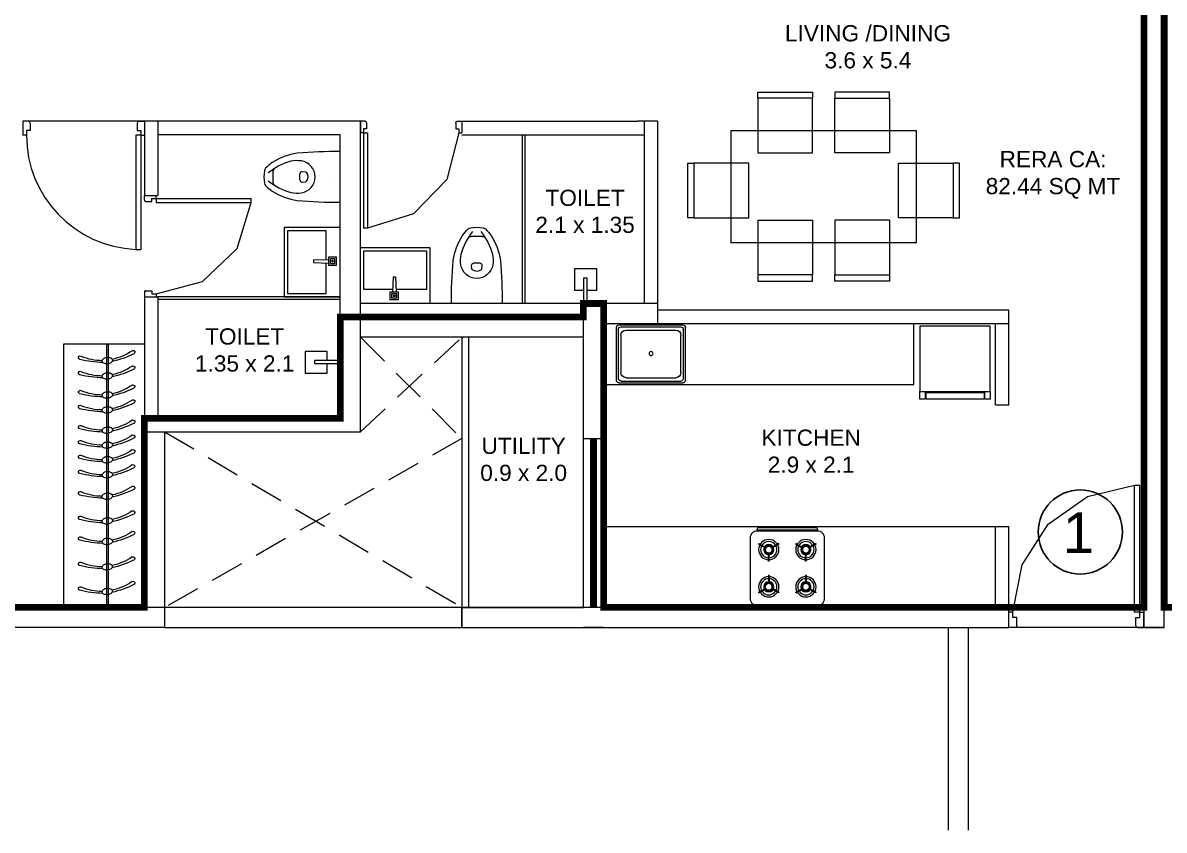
# Model space of a CAD drawing. Header units: inches. Extents: x 27644242 to 29761523, y -859349 to 216979.
# Drawn here: x 29036471 to 29044921, y -556043 to -550064 of the extents above; entities that cross this region are included whole.
import ezdxf

# ---------------------------------------------------------------- set-up
doc = ezdxf.new("R2010")
doc.units = ezdxf.units.IN
doc.header["$MEASUREMENT"] = 0
doc.set_wipeout_variables(frame=1)
doc.linetypes.add('DASHED2', pattern=[0.375, 0.25, -0.125])
doc.linetypes.add('HIDDEN', pattern=[0.375, 0.25, -0.125])
doc.layers.get('Defpoints').update_dxf_attribs({"color": 8})
for name, color, linetype, lineweight in [('AHC-A-DUCT', 14, 'HIDDEN', 5), ('DOOR', 4, 'Continuous', 0), ('DOORS', 1, 'Continuous', 9), ('ELEVATION', 40, 'Continuous', 13), ('FURN', 250, 'Continuous', 0), ('WALL', 7, 'Continuous', 20), ('WINDOW', 162, 'Continuous', 13)]:
    doc.layers.add(name, color=color, linetype=linetype, lineweight=lineweight)
doc.layers.add('text', color=7, linetype='Continuous')
doc.styles.add('AMITS', font='arial.ttf')

# ---------------------------------------------------------------- blocks, each defined once
blk = doc.blocks.new('A$C4D4B4B8A')
at = {"layer": 'Defpoints', "ltscale": 500}
blk.add_lwpolyline([(250, 150, 50, 50, 0), (4100, 150, 50, 50, 0), (4100, 2400, 50, 50, 0), (4250, 2400, 50, 50, 0), (4250, 2300, 50, 50, 0), (5550.3, 2300, 50, 50, 0), (5550.1, 3750, 50, 50, 0), (7350, 3750, 50, 50, 0), (7350, 2300, 50, 50, 0), (9750, 2300, 50, 50, 0), (9750, 7747.7, 50, 50, 0), (6450, 7747.8, 50, 50, 0), (6450, 7750.1, 50, 50, 0), (3450, 7750, 50, 50, 0), (3450, 7750, 50, 50, 0), (50, 7750, 50, 50, 0), (50, 150, 50, 50, 0), (1450, 150, 50, 50, 0)], format="xyseb", dxfattribs=at)
at = {"layer": 'WALL', "ltscale": 500}
blk.add_lwpolyline([(-100, 0), (50, 0), (50, 7900), (-100, 7900)], close=True, dxfattribs=at)
blk = doc.blocks.new('A$C3D5F2F58')
at = {"color": 0, "linetype": 'ByBlock'}
blk.add_wipeout([(187.5, 0), (-187.5, 0), (-185.4, -124.8), (-182.6, -194.2), (-178.7, -263.3), (-175.9, -302), (-169.5, -348.6), (-150.7, -414.8), (-143.6, -432.7), (-131.4, -459.4), (-111.6, -495.4), (-106, -504.2), (-86.3, -529.7), (-71.8, -545.1), (-63.8, -552.7), (-55.8, -558), (-40.6, -562), (-22.7, -564.1), (3.1, -565), (29.6, -563.4), (46.7, -561), (55.8, -558), (74.2, -542.7), (100.9, -511.4), (135.4, -451.2), (158.3, -392.2), (171.2, -340), (178.9, -260.4), (185.1, -136.1), (187.4, -46)], dxfattribs=at)
for p, q in [((-187.5, 0), (187.5, 0)), ((0, -62.5), (0, -62.5)), ((-38.3, -282.4), (-35.8, -255.2)), ((-24.2, -298), (24.2, -298)), ((35.8, -255.2), (38.3, -282.4)), ((-42.5, -496.8), (42.5, -496.8))]:
    blk.add_line(p, q, dxfattribs=at)
at = {"color": 0, "linetype": 'ByBlock', "extrusion": (0, 0, -1)}
for centre, major_axis, ratio, start_param, end_param in [((3903, 5.3), (4087.6, 164.4), 0.940247, 3.100232, 3.182953), ((-3903, 5.4), (-4087.6, 164.4), 0.940247, 3.100232, 3.182953), ((0, -305.1), (84.4, 84.4), 1, 4.07333, 6.922251), ((-27.3, -256), (6.03, 6.03), 1, 4.01894, 4.852375), ((0, -292.3), (-38.2, 38.2), 1, 0.139988, 1.430816), ((27.3, -256), (6.03, 6.03), 1, -0.139979, 0.693472), ((275.8, -257.5), (321.4, 321.4), 1, 3.353441, 3.79389), ((86.9, -319.1), (146.6, 146.6), 1, 3.705861, 4.079165), ((-24.2, -283.7), (10, 10), 1, 2.356198, 4.018929), ((24.2, -283.7), (-10, 10), 1, 2.264265, 3.926995), ((-275.8, -257.5), (-321.4, 321.4), 1, 2.489302, 2.929752), ((-86.9, -319.1), (-146.6, 146.6), 1, 2.204028, 2.577331), ((326.3, -245.8), (-323.4, 323.4), 1, 4.816657, 5.23508), ((-326.3, -245.8), (-323.4, 323.4), 1, 2.618909, 3.037332), ((119.3, -350.5), (192.8, 192.8), 1, 3.092098, 3.328462), ((-42.5, -474.1), (16.1, 16.1), 1, 2.356198, 3.387836), ((42.5, -474.1), (16.1, 16.1), 1, 1.324559, 2.356198), ((-119.3, -350.5), (192.8, 192.8), 1, 1.383935, 1.620298), ((-40.9, -527.4), (24.1, 24.1), 1, 2.528301, 3.092099), ((0, -292.3), (-192.8, 192.8), 1, 3.75489, 4.099099), ((40.9, -527.4), (24.1, 24.1), 1, 1.620298, 2.184095)]:
    blk.add_ellipse(centre, major_axis=major_axis, ratio=ratio, start_param=start_param, end_param=end_param, dxfattribs=at)
blk = doc.blocks.new('A$C3E645E75')
at = {"extrusion": (0, 0, -1), "zscale": -0.9999999999999998, "rotation": 179.9999999999989}
blk.add_blockref('A$C3D5F2F58', (0, 0), dxfattribs=at)
blk = doc.blocks.new('KITCHEN')
at = {"layer": 'FURN'}
for p, q in [((-135119.8, 232209.5, 0), (-135591, 232209.5, 0)), ((-135610.4, 231798.9, 0), (-135610.4, 232190.1, 0)), ((-135596, 231813.3, 0), (-135596, 232175.7, 0)), ((-135577.9, 231857, 0), (-135577.9, 232131.9, 0)), ((-135134.2, 232195.1, 0), (-135576.6, 232195.1, 0)), ((-135171.7, 232170.8, 0), (-135539.1, 232170.8, 0)), ((-135132.8, 232131.9, 0), (-135132.8, 231857, 0)), ((-135114.8, 231813.3, 0), (-135114.8, 232175.7, 0)), ((-135100.4, 231798.9, 0), (-135100.4, 232190.1, 0)), ((-135134.2, 231793.9, 0), (-135576.6, 231793.9, 0)), ((-135171.7, 231818.2, 0), (-135539.1, 231818.2, 0)), ((-135119.8, 231779.5, 0), (-135591, 231779.5, 0))]:
    blk.add_line(p, q, dxfattribs=at)
blk.add_circle((-135356.3, 231997.3, 0), 14.6, dxfattribs=at)
for centre, radius, start, end in [((-135591, 232190.1, 0), 19.4, 89.99995, 179.99995), ((-135119.8, 232190.1, 0), 19.4, 359.99995, 89.99995), ((-135576.6, 232175.7, 0), 19.4, 89.99995, 179.99995), ((-135539.1, 232131.9, 0), 38.9, 89.99995, 179.99995), ((-135171.7, 232131.9, 0), 38.9, 359.99995, 89.99995), ((-135134.2, 232175.7, 0), 19.4, 359.99995, 89.99995), ((-135591, 231798.9, 0), 19.4, 180.00005, 270.00005), ((-135576.6, 231813.3, 0), 19.4, 180.00005, 270.00005), ((-135539.1, 231857, 0), 38.9, 179.99995, 269.99995), ((-135171.7, 231857, 0), 38.9, 269.99995, 359.99995), ((-135134.2, 231813.3, 0), 19.4, 270.00005, 0.00005), ((-135119.8, 231798.9, 0), 19.4, 270.00005, 0.00005)]:
    blk.add_arc(centre, radius, start, end, dxfattribs=at)
blk = doc.blocks.new('A$C3C731254-flat-1')
at = {"layer": 'FURN'}
for p, q in [((-77430.4, -2820), (-77430.7, -2801.7)), ((-77430.4, -2801.7), (-77317.9, -2797)), ((-77430.4, -2820), (-77317.9, -2824.7))]:
    blk.add_line(p, q, dxfattribs=at)
for points in [[(-77233.3, -3060.6), (-77647.7, -3060.6), (-77647.7, -2547.5), (-77233.3, -2547.5)], [(-77262.7, -2843), (-77262.7, -2778.3), (-77317.9, -2778.3), (-77317.9, -2843)], [(-77275, -2830.8), (-77275, -2790.5), (-77305.7, -2790.5), (-77305.7, -2830.8)], [(-77287.2, -2818.6), (-77287.2, -2802.7), (-77293.4, -2802.7), (-77293.4, -2818.6)]]:
    blk.add_lwpolyline(points, close=True, dxfattribs=at)
blk.add_lwpolyline([(-77338.5, -2823.8), (-77338.5, -3036.2), (-77623.2, -3036.2), (-77623.2, -2571.9), (-77338.5, -2571.9), (-77338.5, -2797.8)], dxfattribs=at)
blk = doc.blocks.new('gfff')
at = {"layer": 'FURN'}
for p, q in [((-394.7, 1839.6, 0), (206.2, 1839.8, 0)), ((-393.8, 1839.6, 0), (-393.8, -110.4, 0)), ((-125.4, 1839.7, 0), (-124.9, -110.3, 0)), ((-113.4, 1839.7, 0), (-112.9, -110.3, 0)), ((206.2, 1839.8, 0), (206.2, -110.2, 0)), ((-393.9, -110.4, 0), (207, -110.2, 0))]:
    blk.add_line(p, q, dxfattribs=at)
at = {"layer": 'FURN', "extrusion": (-6.40542e-09, 9.36485e-09, 1)}
for points in [[(-81.4, 1713, 0.144333), (-83, 1721.9, 0.107177), (-90.7, 1731.3, 0.077818), (-101.8, 1737.6, 0.065016), (-116.7, 1741.1, 0.065016), (-132, 1740.7, 0.077818), (-144.2, 1736.8, 0.107177), (-153.6, 1729.1, 0.144333), (-157, 1720.8, 0.144333), (-155.4, 1711.8, 0.107177), (-147.7, 1702.5, 0.077818), (-136.6, 1696.1, 0.065016), (-121.7, 1692.6, 0.065016), (-106.4, 1693, 0.077818), (-94.2, 1696.9, 0.107177), (-84.8, 1704.6, 0.144333)], [(-81.3, 1599.4, 0.144333), (-83, 1608.3, 0.107177), (-90.6, 1617.7, 0.077818), (-101.8, 1624, 0.065016), (-116.7, 1627.5, 0.065016), (-131.9, 1627.1, 0.077818), (-144.1, 1623.2, 0.107177), (-153.5, 1615.6, 0.144333), (-157, 1607.2, 0.144333), (-155.3, 1598.3, 0.107177), (-147.7, 1588.9, 0.077818), (-136.5, 1582.5, 0.065016), (-121.7, 1579, 0.065016), (-106.4, 1579.4, 0.077818), (-94.2, 1583.4, 0.107177), (-84.8, 1591, 0.144333)], [(-81.4, 1458.5, 0.144333), (-83, 1467.4, 0.107177), (-90.7, 1476.8, 0.077818), (-101.8, 1483.1, 0.065016), (-116.7, 1486.6, 0.065016), (-132, 1486.2, 0.077818), (-144.2, 1482.3, 0.107177), (-153.6, 1474.6, 0.144333), (-157, 1466.3, 0.144333), (-155.4, 1457.3, 0.107177), (-147.7, 1448, 0.077818), (-136.6, 1441.6, 0.065016), (-121.7, 1438.1, 0.065016), (-106.4, 1438.5, 0.077818), (-94.2, 1442.4, 0.107177), (-84.8, 1450.1, 0.144333)], [(-81.3, 1347.9, 0.144333), (-83, 1356.8, 0.107177), (-90.6, 1366.2, 0.077818), (-101.8, 1372.5, 0.065016), (-116.7, 1376, 0.065016), (-131.9, 1375.6, 0.077818), (-144.1, 1371.7, 0.107177), (-153.5, 1364.1, 0.144333), (-157, 1355.7, 0.144333), (-155.3, 1346.8, 0.107177), (-147.7, 1337.4, 0.077818), (-136.5, 1331, 0.065016), (-121.7, 1327.5, 0.065016), (-106.4, 1327.9, 0.077818), (-94.2, 1331.9, 0.107177), (-84.8, 1339.5, 0.144333)], [(-81.4, 1198, 0.144333), (-83, 1206.9, 0.107177), (-90.7, 1216.3, 0.077818), (-101.8, 1222.6, 0.065016), (-116.7, 1226.1, 0.065016), (-132, 1225.7, 0.077818), (-144.2, 1221.8, 0.107177), (-153.6, 1214.1, 0.144333), (-157, 1205.8, 0.144333), (-155.4, 1196.8, 0.107177), (-147.7, 1187.5, 0.077818), (-136.6, 1181.1, 0.065016), (-121.7, 1177.6, 0.065016), (-106.4, 1178, 0.077818), (-94.2, 1181.9, 0.107177), (-84.8, 1189.6, 0.144333)], [(-81.3, 1087.4, 0.144333), (-83, 1096.3, 0.107177), (-90.6, 1105.7, 0.077818), (-101.8, 1112, 0.065016), (-116.7, 1115.5, 0.065016), (-131.9, 1115.1, 0.077818), (-144.1, 1111.2, 0.107177), (-153.5, 1103.6, 0.144333), (-157, 1095.2, 0.144333), (-155.3, 1086.3, 0.107177), (-147.7, 1076.9, 0.077818), (-136.5, 1070.5, 0.065016), (-121.7, 1067, 0.065016), (-106.4, 1067.4, 0.077818), (-94.2, 1071.4, 0.107177), (-84.8, 1079, 0.144333)], [(-81.3, 978.6, 0.144333), (-82.9, 987.5, 0.107177), (-90.6, 996.9, 0.077818), (-101.7, 1003.2, 0.065016), (-116.6, 1006.8, 0.065016), (-131.9, 1006.3, 0.077818), (-144.1, 1002.4, 0.107177), (-153.5, 994.8, 0.144333), (-156.9, 986.4, 0.144333), (-155.3, 977.5, 0.107177), (-147.6, 968.1, 0.077818), (-136.5, 961.8, 0.065016), (-121.6, 958.2, 0.065016), (-106.3, 958.6, 0.077818), (-94.1, 962.6, 0.107177), (-84.7, 970.2, 0.144333)], [(-81.2, 868, 0.144333), (-82.9, 876.9, 0.107177), (-90.5, 886.3, 0.077818), (-101.7, 892.6, 0.065016), (-116.6, 896.2, 0.065016), (-131.8, 895.8, 0.077818), (-144, 891.8, 0.107177), (-153.4, 884.2, 0.144333), (-156.9, 875.8, 0.144333), (-155.2, 866.9, 0.107177), (-147.6, 857.5, 0.077818), (-136.4, 851.2, 0.065016), (-121.6, 847.6, 0.065016), (-106.3, 848.1, 0.077818), (-94.1, 852, 0.107177), (-84.7, 859.6, 0.144333)], [(-81.2, 708.6, 0.144333), (-82.8, 717.6, 0.107177), (-90.5, 726.9, 0.077818), (-101.6, 733.3, 0.065016), (-116.5, 736.8, 0.065016), (-131.8, 736.4, 0.077818), (-144, 732.5, 0.107177), (-153.4, 724.8, 0.144333), (-156.8, 716.4, 0.144333), (-155.2, 707.5, 0.107177), (-147.5, 698.1, 0.077818), (-136.4, 691.8, 0.065016), (-121.5, 688.3, 0.065016), (-106.2, 688.7, 0.077818), (-94, 692.6, 0.107177), (-84.6, 700.3, 0.144333)], [(-81.1, 526.4, 0.144333), (-82.7, 535.3, 0.107177), (-90.4, 544.7, 0.077818), (-101.5, 551, 0.065016), (-116.4, 554.6, 0.065016), (-131.7, 554.1, 0.077818), (-143.9, 550.2, 0.107177), (-153.3, 542.6, 0.144333), (-156.7, 534.2, 0.144333), (-155.1, 525.3, 0.107177), (-147.4, 515.9, 0.077818), (-136.3, 509.6, 0.065016), (-121.4, 506, 0.065016), (-106.1, 506.4, 0.077818), (-93.9, 510.4, 0.107177), (-84.5, 518, 0.144333)], [(-81, 374.1, 0.144333), (-82.7, 383.1, 0.107177), (-90.3, 392.4, 0.077818), (-101.5, 398.8, 0.065016), (-116.3, 402.3, 0.065016), (-131.6, 401.9, 0.077818), (-143.8, 398, 0.107177), (-153.2, 390.3, 0.144333), (-156.7, 381.9, 0.144333), (-155, 373, 0.107177), (-147.4, 363.6, 0.077818), (-136.2, 357.3, 0.065016), (-121.3, 353.8, 0.065016), (-106, 354.2, 0.077818), (-93.9, 358.1, 0.107177), (-84.5, 365.8, 0.144333)], [(-80.9, 185.9, 0.144333), (-82.6, 194.8, 0.107177), (-90.2, 204.2, 0.077818), (-101.4, 210.5, 0.065016), (-116.3, 214.1, 0.065016), (-131.5, 213.6, 0.077818), (-143.7, 209.7, 0.107177), (-153.1, 202.1, 0.144333), (-156.6, 193.7, 0.144333), (-154.9, 184.8, 0.107177), (-147.3, 175.4, 0.077818), (-136.1, 169.1, 0.065016), (-121.3, 165.5, 0.065016), (-106, 165.9, 0.077818), (-93.8, 169.9, 0.107177), (-84.4, 177.5, 0.144333)], [(-80.9, 3.6, 0.144333), (-82.5, 12.6, 0.107177), (-90.2, 21.9, 0.077818), (-101.3, 28.3, 0.065016), (-116.2, 31.8, 0.065016), (-131.5, 31.4, 0.077818), (-143.7, 27.5, 0.107177), (-153.1, 19.8, 0.144333), (-156.5, 11.4, 0.144333), (-154.8, 2.5, 0.107177), (-147.2, -6.9, 0.077818), (-136.1, -13.2, 0.065016), (-121.2, -16.7, 0.065016), (-105.9, -16.3, 0.077818), (-93.7, -12.4, 0.107177), (-84.3, -4.7, 0.144333)]]:
    blk.add_lwpolyline(points, format="xyb", close=True, dxfattribs=at)
for points in [[(-86.5, 1702.6, 0.057952), (84.1, 1725.9, 1.08017), (75.6, 1750.8, -0.102886), (-81.9, 1718.9, -0.821198)], [(-86.5, 1589.1, 0.057952), (84.2, 1612.3, 1.08017), (75.7, 1637.2, -0.102886), (-81.8, 1605.3, -0.821198)], [(-86.5, 1448.1, 0.057952), (84.1, 1471.4, 1.08017), (75.6, 1496.3, -0.102886), (-81.9, 1464.4, -0.821198)], [(-86.5, 1337.6, 0.057952), (84.2, 1360.8, 1.08017), (75.7, 1385.7, -0.102886), (-81.8, 1353.8, -0.821198)], [(-86.5, 1187.6, 0.057952), (84.1, 1210.9, 1.08017), (75.6, 1235.8, -0.102886), (-81.9, 1203.9, -0.821198)], [(-86.5, 1077.1, 0.057952), (84.2, 1100.3, 1.08017), (75.7, 1125.2, -0.102886), (-81.8, 1093.3, -0.821198)], [(-86.4, 968.3, 0.057952), (84.2, 991.5, 1.08017), (75.7, 1016.4, -0.102886), (-81.8, 984.5, -0.821198)], [(-86.4, 857.7, 0.057952), (84.3, 880.9, 1.08017), (75.8, 905.9, -0.102886), (-81.7, 873.9, -0.821198)], [(-86.3, 698.3, 0.057952), (84.3, 721.6, 1.08017), (75.8, 746.5, -0.102886), (-81.6, 714.5, -0.821198)], [(-86.2, 516.1, 0.057952), (84.4, 539.3, 1.08017), (75.9, 564.2, -0.102886), (-81.6, 532.3, -0.821198)], [(-86.1, 363.8, 0.057952), (84.5, 387.1, 1.08017), (76, 412, -0.102886), (-81.5, 380, -0.821198)], [(-86.1, 175.6, 0.057952), (84.6, 198.8, 1.08017), (76.1, 223.7, -0.102886), (-81.4, 191.8, -0.821198)], [(-86, -6.7, 0.057952), (84.6, 16.6, 1.08017), (76.1, 41.5, -0.102886), (-81.3, 9.5, -0.821198)]]:
    blk.add_lwpolyline(points, format="xyb", dxfattribs=at)
for centre, radius, start, end in [((-310.6, 1779, 0), 13.2, 55.02116, 243.84954), ((-76.8, 2113.1, 0), 394.6, 235.02139, 258.51845), ((12.1, 2436.2, 0), 745.3, 243.84974, 257.11662), ((-310.5, 1665.4, 0), 13.2, 55.02116, 243.84954), ((12.1, 2322.6, 0), 745.3, 243.84974, 257.11662), ((-76.7, 1999.6, 0), 394.6, 235.02139, 258.51845), ((-310.6, 1524.5, 0), 13.2, 55.02116, 243.84954), ((-76.8, 1858.6, 0), 394.6, 235.02139, 258.51845), ((12.1, 2181.7, 0), 745.3, 243.84974, 257.11662), ((-310.5, 1413.9, 0), 13.2, 55.02116, 243.84954), ((12.1, 2071.1, 0), 745.3, 243.84974, 257.11662), ((-76.7, 1748.1, 0), 394.6, 235.02139, 258.51845), ((-310.6, 1264), 13.2, 55.02116, 243.84954), ((-76.8, 1598.1), 394.6, 235.02139, 258.51845), ((12.1, 1921.2), 745.3, 243.84974, 257.11662), ((-310.5, 1153.4), 13.2, 55.02116, 243.84954), ((12.1, 1810.6), 745.3, 243.84974, 257.11662), ((-76.7, 1487.6), 394.6, 235.02139, 258.51845), ((-310.5, 1044.6), 13.2, 55.02116, 243.84954), ((12.2, 1701.8), 745.3, 243.84974, 257.11662), ((-76.7, 1378.8), 394.6, 235.02139, 258.51845), ((-310.4, 934), 13.2, 55.02116, 243.84954), ((-76.6, 1268.2), 394.6, 235.02139, 258.51845), ((12.2, 1591.2), 745.3, 243.84974, 257.11662), ((-310.4, 774.7), 13.2, 55.02116, 243.84954), ((12.3, 1431.8), 745.3, 243.84974, 257.11662), ((-76.6, 1108.8), 394.6, 235.02139, 258.51845), ((-310.3, 592.4), 13.2, 55.02116, 243.84954), ((-76.5, 926.6), 394.6, 235.02139, 258.51845), ((12.4, 1249.6), 745.3, 243.84974, 257.11662), ((-310.2, 440.2), 13.2, 55.02116, 243.84954), ((12.4, 1097.3), 745.3, 243.84974, 257.11662), ((-76.4, 774.3), 394.6, 235.02139, 258.51845), ((-310.1, 251.9), 13.2, 55.02116, 243.84954), ((-76.4, 586.1), 394.6, 235.02139, 258.51845), ((12.5, 909.1), 745.3, 243.84974, 257.11662), ((-310.1, 69.7), 13.2, 55.02116, 243.84954), ((12.6, 726.8), 745.3, 243.84974, 257.11662), ((-76.3, 403.8), 394.6, 235.02139, 258.51845)]:
    blk.add_arc(centre, radius, start, end, dxfattribs=at)
blk = doc.blocks.new('A$C6E20521E-flatten-1')
at = {"layer": 'DOORS', "color": 251}
for p, q in [((30, 115), (30, 1054.3)), ((70, 1054.3), (30, 1054.3)), ((70, 115), (70, 1054.3)), ((30, 115), (0, 115)), ((0, 0), (0, 115)), ((30, 75), (30, 115)), ((30, 115), (70, 115)), ((970, 75), (970, 115)), ((970, 115), (1000, 115)), ((1000, 0), (1000, 115)), ((0, 0), (1000, 0)), ((60, 75), (30, 75)), ((60, 15), (60, 75)), ((940, 15), (940, 75)), ((940, 75), (970, 75)), ((45, 0), (0, 0)), ((955, 0), (1000, 0))]:
    blk.add_line(p, q, dxfattribs=at)
for points in [[(970, 115), (902.2, 465.5), (708.7, 765.4), (417.3, 971.5), (70, 1054.1)], [(45, 0), (52.5, 2), (58, 7.5), (60, 15)], [(940, 15), (944.4, 4.4), (955, 0)]]:
    blk.add_lwpolyline(points, dxfattribs=at)
blk = doc.blocks.new('A$C6E20521E-flat-1-flatten-1')
at = {"layer": 'DOORS', "color": 251}
for p, q in [((-63, 103.5), (-63, 948.9)), ((-63, 948.9), (-27, 948.9)), ((-27, 103.5), (-27, 948.9)), ((-900, 0), (-900, 103.5)), ((-873, 103.5), (-900, 103.5)), ((-873, 67.5), (-873, 103.5)), ((-27, 103.5), (-63, 103.5)), ((-27, 103.5), (0, 103.5)), ((-27, 67.5), (-27, 103.5)), ((0, 0), (0, 103.5)), ((0, 0), (-900, 0)), ((-846, 67.5), (-873, 67.5)), ((-846, 13.5), (-846, 67.5)), ((-54, 13.5), (-54, 67.5)), ((-54, 67.5), (-27, 67.5)), ((-859.5, 0), (-900, 0)), ((-40.5, 0), (0, 0))]:
    blk.add_line(p, q, dxfattribs=at)
at = {"layer": 'DOORS', "color": 251, "extrusion": (0, 0, -1)}
for centre, major_axis, start_param, end_param in [((-27, 103.5), (-729.3, -428.8), 0.531535, 2.059765), ((-859.5, 13.5), (-11.7, -6.7), 3.665191, 5.235988), ((-40.5, 13.5), (-11.7, -6.7), 5.235988, 6.806784)]:
    blk.add_ellipse(centre, major_axis=major_axis, ratio=1, start_param=start_param, end_param=end_param, dxfattribs=at)
blk = doc.blocks.new('A$C3A956F37-flat-1')
at = {"layer": 'FURN'}
blk.add_line((-168.3, 90.2), (0, 90.2), dxfattribs=at)
for points in [[(-97.1, 66.7), (-97.1, 0), (-258.5, 0), (-258.5, 161.4), (-97.1, 161.4), (-97.1, 90.2)], [(0, 67.1), (-191.4, 67.1), (-191.4, 90.2), (-168.3, 90.2)]]:
    blk.add_lwpolyline(points, dxfattribs=at)
blk = doc.blocks.new('FRDG')
at = {"layer": 'FURN', "color": 8, "lineweight": 0, "extrusion": (3.3432e-08, -6.87431e-09, 1), "elevation": 0.0002}
for points in [[(9345.9976, -728.4923), (9346.5081, -728.4923), (9346.5081, -727.946), (9345.9976, -727.946)], [(9346.5081, -727.946), (9346.5659, -727.946), (9346.5659, -727.986), (9346.5081, -727.986)], [(9346.5139, -727.9917), (9346.5659, -727.9917), (9346.5659, -728.4442), (9346.5139, -728.4442)], [(9346.5081, -728.4523), (9346.5659, -728.4523), (9346.5659, -728.4923), (9346.5081, -728.4923)]]:
    blk.add_lwpolyline(points, close=True, dxfattribs=at)
blk = doc.blocks.new('hob')
at = {"layer": 'FURN', "extrusion": (2e-16, 7.34249e-08, 1)}
for p, q in [((-747640.1, 890446.8), (-747612.6, 890399.1)), ((-747635.8, 890449.3), (-747608.2, 890401.6)), ((-747510.5, 890377), (-747565.5, 890377)), ((-747405.4, 890377), (-747350.3, 890377)), ((-747280.1, 890449.3), (-747307.7, 890401.6)), ((-747275.8, 890446.8), (-747303.3, 890399.1)), ((-747640.1, 890302.2), (-747612.6, 890349.9)), ((-747635.8, 890299.7), (-747608.2, 890347.4)), ((-747510.5, 890372), (-747565.5, 890372)), ((-747405.4, 890372), (-747350.3, 890372)), ((-747280.1, 890299.7), (-747307.7, 890347.4)), ((-747275.8, 890302.2), (-747303.3, 890349.9)), ((-747640.1, 890171.8), (-747612.6, 890124.1)), ((-747635.8, 890174.3), (-747608.2, 890126.6)), ((-747280.1, 890174.3), (-747307.7, 890126.6)), ((-747275.8, 890171.8), (-747303.3, 890124.1)), ((-747640.1, 890027.2), (-747612.6, 890074.9)), ((-747635.8, 890024.7), (-747608.2, 890072.4)), ((-747510.5, 890102), (-747565.5, 890102)), ((-747510.5, 890097), (-747565.5, 890097)), ((-747405.4, 890102), (-747350.3, 890102)), ((-747405.4, 890097), (-747350.3, 890097)), ((-747280.1, 890024.7), (-747307.7, 890072.4)), ((-747275.8, 890027.2), (-747303.3, 890074.9))]:
    blk.add_line(p, q, dxfattribs=at)
at = {"layer": 'FURN', "extrusion": (2e-16, 7.34249e-08, 1), "elevation": 0.1}
for points in [[(-747232.9, 889962), (-747682.9, 889962, -0.414214), (-747732.9, 890012), (-747732.9, 890462, -0.414214), (-747682.9, 890512), (-747232.9, 890512, -0.414214), (-747182.9, 890462), (-747182.9, 890012, -0.414214)], [(-747172.9, 890462, -0.414214), (-747157.9, 890447), (-747157.9, 890027, -0.414214), (-747172.9, 890012), (-747172.9, 890027)]]:
    blk.add_lwpolyline(points, format="xyb", close=True, dxfattribs=at)
at = {"layer": 'FURN', "extrusion": (2e-16, 7.34249e-08, 1), "const_width": 20, "elevation": 0.1}
for points in [[(-747625.4, 890374.5, 1), (-747565.4, 890374.5, 1)], [(-747290.4, 890374.5, 1), (-747350.4, 890374.5, 1)], [(-747625.4, 890099.5, -1), (-747565.4, 890099.5, -1)], [(-747290.4, 890099.5, 1), (-747350.4, 890099.5, 1)]]:
    blk.add_lwpolyline(points, format="xyb", close=True, dxfattribs=at)
at = {"layer": 'FURN', "extrusion": (2e-16, 7.34249e-08, 1)}
for centre, radius in [((-747595.4, 890374.5, 0.1), 75), ((-747595.4, 890374.5, 0.1), 60), ((-747595.4, 890374.5, 0.1), 37.5), ((-747320.4, 890374.5, 0.1), 75), ((-747320.4, 890374.5, 0.1), 60), ((-747320.4, 890374.5, 0.1), 37.5), ((-747595.4, 890099.5, 0.1), 75), ((-747595.4, 890099.5, 0.1), 60), ((-747595.4, 890099.5, 0.1), 37.5), ((-747320.4, 890099.5, 0.1), 75), ((-747320.4, 890099.5, 0.1), 60), ((-747320.4, 890099.5, 0.1), 37.5)]:
    blk.add_circle(centre, radius, dxfattribs=at)
for centre, start, end in [((-747595.4, 890374.5, 0.1), 118.31459, 121.68541), ((-747595.4, 890374.5, 0.1), 358.31459, 1.68541), ((-747320.4, 890374.5, 0.1), 178.31459, 181.68541), ((-747320.4, 890374.5, 0.1), 58.31459, 61.68541), ((-747320.4, 890374.5, 0.1), 58.31459, 61.68541), ((-747595.4, 890374.5, 0.1), 238.31459, 241.68541), ((-747320.4, 890374.5, 0.1), 298.31459, 301.68541), ((-747595.4, 890099.5, 0.1), 118.31459, 121.68541), ((-747320.4, 890099.5, 0.1), 58.31459, 61.68541), ((-747320.4, 890099.5, 0.1), 58.31459, 61.68541), ((-747595.4, 890099.5, 0.1), 358.31459, 1.68541), ((-747320.4, 890099.5, 0.1), 178.31459, 181.68541), ((-747595.4, 890099.5, 0.1), 238.31459, 241.68541), ((-747320.4, 890099.5, 0.1), 298.31459, 301.68541)]:
    blk.add_arc(centre, 85, start, end, dxfattribs=at)
blk = doc.blocks.new('DINING TBALE')
at = {"layer": 'FURN'}
for p, q in [((551.6, 1664.6, 0.3), (551.6, 1709.6, 0.3)), ((551.6, 1709.6, 0.3), (956.6, 1709.6, 0.3)), ((551.6, 1664.6, 0.3), (551.6, 1709.6, 0.3)), ((956.6, 1709.6, 0.3), (956.6, 1664.6, 0.3)), ((1123.3, 1709.6, 0.3), (1123.3, 1664.6, 0.3)), ((1528.3, 1709.6, 0.3), (1123.3, 1709.6, 0.3)), ((1528.3, 1664.6, 0.3), (1528.3, 1709.6, 0.3)), ((1528.3, 1664.6, 0.3), (1528.3, 1709.6, 0.3)), ((956.6, 1664.6, 0.3), (551.6, 1664.6, 0.3)), ((551.6, 1664.6, 0.3), (551.6, 1259.6, 0.3)), ((956.6, 1664.6, 0.3), (551.6, 1664.6, 0.3)), ((956.6, 1259.6, 0.3), (956.6, 1664.6, 0.3)), ((1123.3, 1259.6, 0.3), (1123.3, 1664.6, 0.3)), ((1123.3, 1664.6, 0.3), (1528.3, 1664.6, 0.3)), ((1123.3, 1664.6, 0.3), (1528.3, 1664.6, 0.3)), ((1528.3, 1664.6, 0.3), (1528.3, 1259.6, 0.3)), ((1726.2, 1426.2, 0.3), (353.7, 1426.2, 0.3)), ((353.7, 1426.2, 0.3), (353.7, 594.2, 0.3)), ((1726.2, 1426.2, 0.3), (1726.2, 594.2, 0.3)), ((35, 1184.3, 0.3), (80, 1184.3, 0.3)), ((35, 779.3, 0.3), (35, 1184.3, 0.3)), ((485, 1184.3, 0.3), (80, 1184.3, 0.3)), ((80, 1184.3, 0.3), (80, 779.3, 0.3)), ((80, 1184.3, 0.3), (80, 779.3, 0.3)), ((485, 779.3, 0.3), (485, 1184.3, 0.3)), ((551.6, 1259.6, 0.3), (956.6, 1259.6, 0.3)), ((1528.3, 1259.6, 0.3), (1123.3, 1259.6, 0.3)), ((1594.9, 1184.3, 0.3), (1999.9, 1184.3, 0.3)), ((1594.9, 779.3, 0.3), (1594.9, 1184.3, 0.3)), ((2044.9, 1184.3, 0.3), (1999.9, 1184.3, 0.3)), ((1999.9, 1184.3, 0.3), (1999.9, 779.3, 0.3)), ((1999.9, 1184.3, 0.3), (1999.9, 779.3, 0.3)), ((2044.9, 779.3, 0.3), (2044.9, 1184.3, 0.3)), ((80, 779.3, 0.3), (35, 779.3, 0.3)), ((80, 779.3, 0.3), (35, 779.3, 0.3)), ((80, 779.3, 0.3), (485, 779.3, 0.3)), ((551.6, 760.8, 0.3), (956.6, 760.8, 0.3)), ((551.6, 760.8, 0.3), (551.6, 355.8, 0.3)), ((956.6, 760.8, 0.3), (956.6, 355.8, 0.3)), ((1123.3, 760.8, 0.3), (1123.3, 355.8, 0.3)), ((1528.3, 760.8, 0.3), (1123.3, 760.8, 0.3)), ((1528.3, 760.8, 0.3), (1528.3, 355.8, 0.3)), ((1999.9, 779.3, 0.3), (1594.9, 779.3, 0.3)), ((1999.9, 779.3, 0.3), (2044.9, 779.3, 0.3)), ((1999.9, 779.3, 0.3), (2044.9, 779.3, 0.3)), ((353.7, 594.2, 0.3), (1726.2, 594.2, 0.3)), ((551.6, 355.8, 0.3), (551.6, 310.8, 0.3)), ((551.6, 355.8, 0.3), (551.6, 310.8, 0.3)), ((956.6, 355.8, 0.3), (551.6, 355.8, 0.3)), ((956.6, 355.8, 0.3), (551.6, 355.8, 0.3)), ((956.6, 310.8, 0.3), (956.6, 355.8, 0.3)), ((1123.3, 310.8, 0.3), (1123.3, 355.8, 0.3)), ((1123.3, 355.8, 0.3), (1528.3, 355.8, 0.3)), ((1123.3, 355.8, 0.3), (1528.3, 355.8, 0.3)), ((1528.3, 355.8, 0.3), (1528.3, 310.8, 0.3)), ((1528.3, 355.8, 0.3), (1528.3, 310.8, 0.3)), ((551.6, 310.8, 0.3), (956.6, 310.8, 0.3)), ((1528.3, 310.8, 0.3), (1123.3, 310.8, 0.3))]:
    blk.add_line(p, q, dxfattribs=at)
blk = doc.blocks.new('A$C65A37FE3-flatten-3')
at = {"layer": 'DOOR', "color": 252, "true_color": 0x939598}
for p, q in [((0, -33.8), (0, 0)), ((0, 0), (86.3, 0)), ((11.3, -45), (56.3, -45)), ((56.3, -45), (56.3, -22.5)), ((56.3, -22.5), (86.3, -22.5)), ((86.3, -22.5), (86.3, 0)), ((86.3, -22.5), (86.3, -52.5)), ((86.3, -22.5), (791, -22.5)), ((86.3, -52.5), (791, -52.5)), ((791, -52.5), (791, -22.5)), ((0, -716.5), (0, -750.2)), ((0, -750.2), (86.3, -750.2)), ((11.3, -705.2), (56.3, -705.2)), ((56.3, -705.2), (56.3, -727.7)), ((56.3, -727.7), (86.3, -727.7)), ((86.3, -727.7), (86.3, -750.2))]:
    blk.add_line(p, q, dxfattribs=at)
for points in [[(0, -33.8), (3.3, -41.7), (11.3, -45)], [(86.3, -727.7), (430.2, -638.2), (686.8, -392.3), (790.8, -52.5)], [(11.3, -705.2), (5.6, -706.7), (1.5, -710.8), (0, -716.5)]]:
    blk.add_lwpolyline(points, dxfattribs=at)

msp = doc.modelspace()

# ---------------------------------------------------------------- linework, layer by layer
at = {"layer": 'AHC-A-DUCT', "linetype": 'DASHED2', "ltscale": 1000}
for p, q in [((29038971.1, -553092.7), (29039721.1, -552392.7)), ((29038971.1, -552392.7), (29039721.1, -553142.9)), ((29037521.1, -553092.7), (29039721.1, -554392.7)), ((29039721.1, -553142.9), (29037521.1, -554392.9))]:
    msp.add_line(p, q, dxfattribs=at)
at = {"layer": 'ELEVATION', "ltscale": 500}
msp.add_lwpolyline([(29040621.1, -552392.7), (29039721.1, -552392.7), (29039721.1, -554392.7), (29040621.1, -554392.7)], close=True, dxfattribs=at)
msp.add_lwpolyline([(29039771.1, -552392.7), (29039771.1, -554392.7), (29040571.1, -554392.7), (29040621.1, -554392.7)], dxfattribs=at)
at = {"layer": 'FURN', "ltscale": 500}
for p, q in [((29040171.1, -552142.8), (29040171.1, -550892.7)), ((29040191.1, -552142.8), (29040191.1, -550892.7)), ((29038821.1, -552092.7), (29037471.1, -552092.7)), ((29038821.1, -552112.7), (29037471.1, -552112.7)), ((29043066.5, -552742.8), (29043066.5, -552292.8)), ((29040771.1, -552742.8), (29043066.5, -552742.8)), ((29040771.1, -553792.8), (29043671.1, -553792.8))]:
    msp.add_line(p, q, dxfattribs=at)
at = {"layer": 'text', "color": 1, "ltscale": 500}
msp.add_circle((29044300, -553834.5), 311.4, dxfattribs=at)
at = {"layer": 'WALL', "ltscale": 500}
for p, q in [((29038971.1, -550792.7), (29037371.1, -550792.7)), ((29037371.1, -550792.7), (29037371.1, -551342.7)), ((29038971.1, -553092.7), (29038971.1, -550792.7)), ((29039721.3, -550792.7), (29041021.1, -550792.7)), ((29041171.1, -550792.7), (29041021.1, -550792.7)), ((29041071.1, -550792.7), (29041071.1, -552142.7)), ((29038821.1, -550892.7), (29037471.1, -550892.7)), ((29039721.3, -550892.7), (29041071.1, -550892.7)), ((29037371.1, -552092.7, 0), (29037471.1, -552092.7)), ((29037371.1, -552092.7), (29037371.1, -553092.7)), ((29037471.1, -552092.7), (29037471.1, -552992.7)), ((29040621.1, -553142.7), (29040621.1, -552142.7)), ((29041171.1, -552142.7), (29040621.1, -552142.7)), ((29040621.1, -552242.7), (29038971.1, -552242.7)), ((29040771.1, -553142.7), (29040771.1, -552292.7)), ((29041171.1, -552292.7), (29040771.1, -552292.7)), ((29043771.1, -552292.7), (29041171.1, -552292.7)), ((29043671.1, -552892.7), (29043671.1, -552292.7)), ((29043771.1, -552892.7), (29043771.1, -552292.7)), ((29040621.1, -552392.7), (29038971.1, -552392.7)), ((29043671.1, -552892.7), (29043771.1, -552892.7)), ((29037471.1, -552992.7), (29038821.1, -552992.7)), ((29037371.1, -553092.7), (29038971.1, -553092.7)), ((29040621.1, -553142.7), (29040771.1, -553142.7)), ((29043671.1, -554392.7), (29043671.1, -553792.7)), ((29043671.1, -553792.7), (29043771.1, -553792.7)), ((29043771.1, -554542.7), (29043771.1, -553792.7)), ((29037521.1, -554392.7), (29032871.1, -554392.7)), ((29043771.1, -554542.7), (29043771.1, -554392.7)), ((29037521.1, -554542.7), (29032721.1, -554542.7)), ((29040771.1, -554542.7), (29040621.1, -554542.7)), ((29043321.1, -554542.7), (29043321.1, -556042.7)), ((29043471.1, -554542.7), (29043471.1, -556042.7))]:
    msp.add_line(p, q, dxfattribs=at)
at = {"layer": 'WALL', "transparency": 33554687}
for p, q in [((29037471.1, -550792.7), (29037471.1, -551342.7)), ((29037371.1, -551342.7), (29037471.1, -551342.7)), ((29037471.1, -552142.7), (29037471.1, -552992.7)), ((29037371.1, -553092.7), (29037371.1, -554392.7)), ((29037521.1, -553092.7), (29037521.1, -554542.7))]:
    msp.add_line(p, q, dxfattribs=at)
at = {"layer": 'WALL'}
msp.add_line((29041171.1, -550792.7), (29041171.1, -552292.7), dxfattribs=at)
at = {"layer": 'WALL', "ltscale": 500}
for points in [[(29043771.1, -552192.7), (29041171.1, -552192.7)], [(29043771.1, -552292.7), (29043771.1, -552192.7)], [(29043671.1, -554392.7), (29039721.1, -554392.7), (29039721.1, -554542.7), (29043771.1, -554542.7)]]:
    msp.add_lwpolyline(points, dxfattribs=at)
msp.add_lwpolyline([(29037521.1, -554542.7), (29039721.1, -554542.7), (29039721.1, -554392.7), (29037521.1, -554392.7)], close=True, dxfattribs=at)
at = {"layer": 'WINDOW', "ltscale": 500, "const_width": 50}
msp.add_lwpolyline([(29040696.1, -554392.7), (29040696.1, -553142.7)], dxfattribs=at)

# ---------------------------------------------------------------- block references
at = {"color": 2, "ltscale": 500}
msp.add_blockref('A$C4D4B4B8A', (29044871.1, -554542.7), dxfattribs=at)
at = {"xscale": -1, "rotation": 180}
for name, p in [('A$C3C731254-flat-1', (29116054.4, -554640.2)), ('A$C3A956F37-flat-1', (29038821.1, -552497.2))]:
    msp.add_blockref(name, p, dxfattribs=at)
at = {"rotation": 270}
for name, p in [('A$C3C731254-flat-1', (29042031.7, -629376)), ('A$C3A956F37-flat-1', (29040556.9, -552142.8))]:
    msp.add_blockref(name, p, dxfattribs=at)
at = {"layer": 'DOOR', "ltscale": 500, "xscale": -1, "rotation": 180}
msp.add_blockref('A$C6E20521E-flat-1-flatten-1', (29037371.1, -550792.7), dxfattribs=at)
at = {"layer": 'FURN', "ltscale": 1000, "xscale": -1}
msp.add_blockref('DINING TBALE', (29043439.9, -552287, -0.3), dxfattribs=at)
at = {"layer": 'FURN', "xscale": -1}
for name, p, rotation in [('A$C3E645E75', (29039832, -552142.7), 0.0002197302559409019), ('hob', (28151894.1, 193355.1, 0), 269.9999999999912)]:
    msp.add_blockref(name, p, dxfattribs=dict(at, rotation=rotation))
msp.add_blockref('KITCHEN', (28905765.8, -784510.3, 0), dxfattribs=at)
at = {"layer": 'FURN', "extrusion": (-6.40542e-09, 9.36485e-09, 1), "xscale": 950.000000000018, "yscale": 950.0000000000115, "zscale": 950.0000000000108, "rotation": 270.0250834735327}
msp.add_blockref('FRDG', (29731293.7, 8326689.8, -0.1), dxfattribs=at)
at = {"layer": 'FURN', "ltscale": 500, "xscale": -1}
msp.add_blockref('gfff', (29036977.3, -554282.3, 0), dxfattribs=at)
at = {"layer": 'WALL', "ltscale": 500}
msp.add_blockref('A$C65A37FE3-flatten-3', (29037371.1, -551342.5), dxfattribs=at)

# ---------------------------------------------------------------- texts
at = {"layer": 'text', "ltscale": 100, "char_height": 120, "width": 1715.235, "attachment_point": 1, "style": 'AMITS'}
for s, insert in [('\\pxqc;LIVING /DINING\\P3.6 x 5.4', (29041870.4, -550081.1)), ('\\pxqc;RERA CA: \\P82.44 SQ MT', (29043240.5, -551012.9)), ('\\pxqc;TOILET\\P2.1 x 1.35', (29039776, -551299.7)), ('\\pxqc;TOILET\\P1.35 x 2.1', (29037255.9, -552326.3)), ('\\pxqc;KITCHEN\\P2.9 x 2.1', (29041449.8, -553076)), ('\\pxqc;UTILITY\\P0.9 x 2.0', (29039321.4, -553136.4))]:
    msp.add_mtext(s, dxfattribs=dict(at, insert=insert))
at = {"layer": 'text', "color": 1, "ltscale": 100, "insert": (29043914.1, -553690), "char_height": 300, "width": 744.906, "attachment_point": 1, "style": 'AMITS'}
msp.add_mtext('\\pxqc;1', dxfattribs=at)

# ---------------------------------------------------------------- next in the draw order: linework, layer by layer
at = {"layer": 'Defpoints', "ltscale": 500}
msp.add_lwpolyline([(29044771.1, -554392.7, 50, 50, 0), (29040771.1, -554392.7, 50, 50, 0), (29040771.1, -552142.7, 50, 50, 0), (29040621.1, -552142.7, 50, 50, 0), (29040621.1, -552242.7, 50, 50, 0), (29038821.1, -552242.7, 50, 50, 0), (29038821.1, -552992.7, 50, 50, 0), (29037371.1, -552992.7, 50, 50, 0), (29037371.1, -554392.7, 50, 50, 0), (29032871.1, -554392.7, 50, 50, 0), (29032871.1, -551392.7, 50, 50, 0), (29033971.1, -551392.7, 50, 50, 0), (29033971.1, -549792.7, 50, 50, 0), (29032871.1, -549792.7, 50, 50, 0), (29032871.1, -546792.6, 50, 50, 0), (29037471.1, -546792.6, 50, 50, 0), (29037471.1, -546792.7, 50, 50, 0), (29041171.1, -546792.7, 50, 50, 0), (29041171.1, -546792.7, 50, 50, 0), (29044771.1, -546792.7, 50, 50, 0), (29044771.1, -554392.7, 50, 50, 0)], format="xyseb", dxfattribs=at)
at = {"layer": 'ELEVATION', "ltscale": 500}
msp.add_line((29040621.1, -552142.7), (29038971.1, -552142.7), dxfattribs=at)
at = {"layer": 'WALL'}
for p, q in [((29044771.1, -546642.7), (29044771.1, -554542.7)), ((29044921.1, -554542.7), (29044921.1, -546642.7))]:
    msp.add_line(p, q, dxfattribs=at)
at = {"layer": 'WALL', "ltscale": 500}
msp.add_line((29044921.1, -554542.7), (29044771.1, -554542.7), dxfattribs=at)

# ---------------------------------------------------------------- next in the draw order: block references
at = {"layer": 'WALL', "ltscale": 500, "xscale": -1, "rotation": 89.99999999999909}
msp.add_blockref('A$C65A37FE3-flatten-3', (29038971.1, -550792.7), dxfattribs=at)
at = {"layer": 'WALL', "ltscale": 500, "xscale": -1}
msp.add_blockref('A$C6E20521E-flatten-1', (29044771.1, -554542.7), dxfattribs=at)

# ---------------------------------------------------------------- next in the draw order: block references
at = {"layer": 'FURN', "rotation": 89.99978026974398}
msp.add_blockref('A$C3E645E75', (29038821.1, -551204.9), dxfattribs=at)

# ---------------------------------------------------------------- next in the draw order: linework, layer by layer
at = {"layer": 'WALL', "ltscale": 500}
msp.add_line((29038821.1, -552992.7), (29038821.1, -550892.7), dxfattribs=at)

doc.saveas('drawing.dxf')
